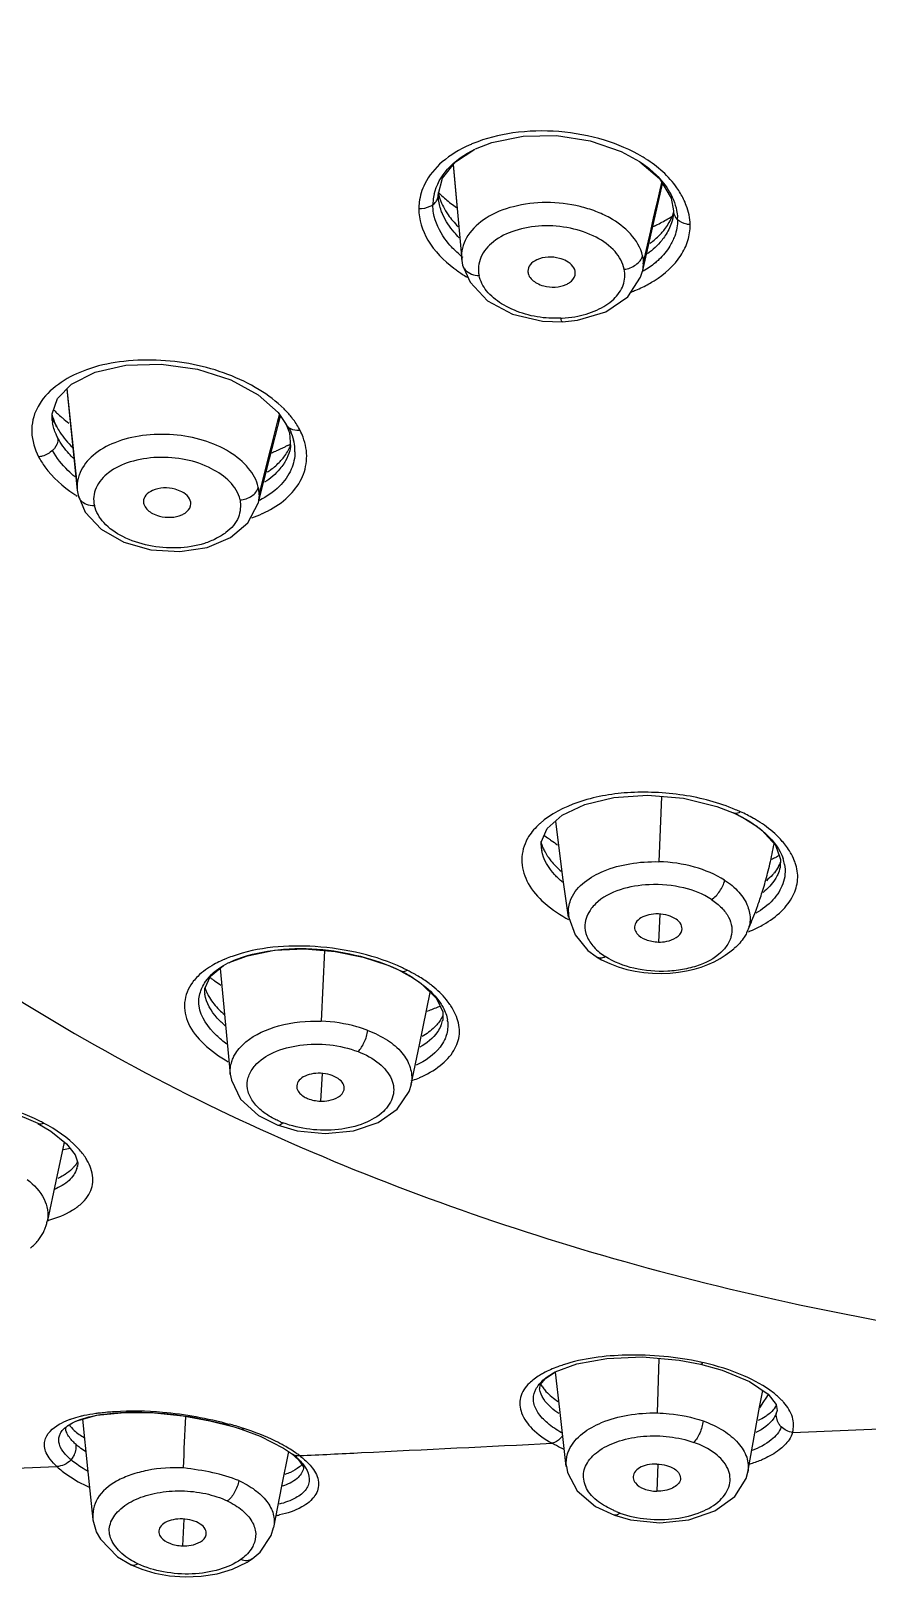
# Model space of a CAD drawing. Extents: x 0 to 1693, y 0 to 1240.
# Drawn here: x 768.75 to 782.82, y 584.87 to 610.95 of the extents above; entities that cross this region are included whole.
import ezdxf

# ---------------------------------------------------------------- set-up
doc = ezdxf.new("R2010")
doc.units = 0
doc.header["$LTSCALE"] = 40
doc.header["$MEASUREMENT"] = 0
doc.layers.add('DEF_LAYER_ASSEM_MEMBER', color=7, linetype='CONTINUOUS')

msp = doc.modelspace()

# ---------------------------------------------------------------- linework, layer by layer
at = {"layer": 'DEF_LAYER_ASSEM_MEMBER', "color": 7, "linetype": 'Continuous'}
for p, q in [((775.856, 608.699), (775.996, 607.16)), ((778.993, 608.756), (778.999, 608.752)), ((775.606, 608.193), (775.677, 608.474)), ((779.2, 607.587), (779.381, 608.382)), ((775.608, 608.141), (775.606, 608.193)), ((775.606, 608.193), (775.606, 608.193)), ((775.609, 608.14), (775.608, 608.141)), ((779.553, 607.795), (779.552, 607.794)), ((779.567, 607.925), (779.553, 607.795)), ((779.043, 606.9), (779.2, 607.587)), ((775.996, 607.16), (776.001, 607.105)), ((776.001, 607.105), (776.003, 607.086)), ((776.003, 607.086), (776.015, 607.008)), ((776.015, 607.01), (776.141, 606.721)), ((777.115, 606.91), (777.116, 606.895)), ((777.909, 606.842), (777.914, 606.877)), ((777.362, 606.067), (777.696, 606.056)), ((777.696, 606.056), (777.952, 606.082)), ((769.351, 604.924), (769.528, 603.224)), ((769.108, 604.394), (769.105, 604.505)), ((772.767, 603.751), (772.95, 604.469)), ((772.91, 604.528), (773.045, 604.329)), ((769.175, 604.306), (769.184, 604.288)), ((773.046, 604.327), (773.103, 604.186)), ((773.103, 604.186), (773.12, 603.952)), ((773.109, 603.897), (773.105, 603.884)), ((773.12, 603.952), (773.106, 603.883)), ((772.574, 602.999), (772.767, 603.751)), ((769.528, 603.224), (769.543, 603.135)), ((769.543, 603.135), (769.663, 602.85)), ((769.543, 603.135), (769.543, 603.135)), ((770.644, 603.029), (770.646, 603.014)), ((771.437, 602.955), (771.443, 602.993)), ((772.402, 602.669), (772.574, 603)), ((777.58, 597.649), (777.701, 596.701)), ((780.588, 597.782), (780.765, 597.692)), ((780.765, 597.692), (780.931, 597.588)), ((780.931, 597.588), (780.941, 597.581)), ((780.942, 597.581), (781.054, 597.494)), ((777.34, 597.296), (777.439, 597.527)), ((777.342, 597.187), (777.34, 597.296)), ((777.342, 597.187), (777.341, 597.192)), ((781.209, 597.012), (781.218, 597.053)), ((781.364, 596.879), (781.362, 596.867)), ((781.371, 597.004), (781.364, 596.879)), ((777.701, 596.701), (777.791, 596.03)), ((777.8, 596.07), (777.805, 596.024)), ((780.888, 595.974), (780.903, 596.012)), ((780.903, 596.012), (780.919, 596.051)), ((780.919, 596.051), (780.935, 596.092)), ((780.935, 596.092), (780.951, 596.135)), ((780.951, 596.135), (780.968, 596.181)), ((780.968, 596.181), (780.985, 596.229)), ((780.809, 595.791), (780.828, 595.833)), ((780.828, 595.833), (780.842, 595.865)), ((780.842, 595.865), (780.857, 595.9)), ((780.857, 595.9), (780.872, 595.937)), ((780.872, 595.937), (780.888, 595.974)), ((771.991, 595.217), (772.071, 595.26)), ((778.267, 595.367), (778.27, 595.365)), ((771.674, 594.832), (771.77, 595.036)), ((771.77, 595.036), (771.991, 595.217)), ((771.933, 595.169), (772.106, 593.385)), ((774.978, 595.124), (775.181, 595.009)), ((775.181, 595.009), (775.225, 594.981)), ((775.225, 594.981), (775.317, 594.915)), ((771.676, 594.746), (771.674, 594.832)), ((771.676, 594.746), (771.675, 594.758)), ((775.289, 593.884), (775.473, 594.764)), ((775.681, 594.296), (775.68, 594.293)), ((775.684, 594.435), (775.681, 594.293)), ((775.15, 593.213), (775.289, 593.884)), ((768.865, 592.56), (768.866, 592.559)), ((768.867, 592.559), (769.086, 592.43)), ((772.896, 592.533), (773.229, 592.436)), ((772.896, 592.533), (772.896, 592.533)), ((769.172, 591.586), (769.315, 592.245)), ((769.496, 592.028), (769.537, 591.895)), ((769.531, 591.834), (769.53, 591.829)), ((769.537, 591.895), (769.532, 591.834)), ((769.032, 590.921), (769.172, 591.586)), ((769.032, 590.921), (769.029, 590.909)), ((777.412, 588.265), (777.579, 588.374)), ((777.577, 588.373), (777.579, 588.374)), ((781.017, 587.781), (781.069, 588.06)), ((781.159, 587.999), (781.297, 587.824)), ((780.817, 586.686), (781.017, 587.781)), ((781.297, 587.824), (781.311, 587.727)), ((781.312, 587.737), (781.31, 587.727)), ((769.328, 587.425), (769.328, 587.425)), ((769.331, 587.427), (769.331, 587.427)), ((769.448, 587.515), (769.47, 587.526)), ((769.47, 587.526), (769.506, 587.542)), ((772.168, 587.448), (772.287, 587.41)), ((772.286, 587.411), (772.287, 587.41)), ((772.286, 587.411), (772.61, 587.29)), ((772.61, 587.29), (773.001, 587.092)), ((772.972, 586.449), (773.089, 587.032)), ((773.001, 587.092), (773.138, 586.999)), ((773.138, 586.999), (773.255, 586.895)), ((773.255, 586.895), (773.334, 586.783)), ((773.334, 586.783), (773.338, 586.752)), ((773.338, 586.752), (773.338, 586.75)), ((777.764, 586.787), (777.785, 586.679)), ((772.836, 585.757), (772.972, 586.449)), ((769.793, 585.885), (769.849, 585.685)), ((778.572, 585.962), (778.843, 585.886)), ((778.573, 585.962), (778.572, 585.962)), ((770.434, 585.125), (770.616, 585.05)), ((770.435, 585.124), (770.434, 585.125)), ((772.144, 585.053), (772.392, 585.172)), ((772.392, 585.172), (772.472, 585.225)), ((772.472, 585.225), (772.472, 585.224)), ((770.616, 585.05), (770.836, 584.986))]:
    msp.add_line(p, q, dxfattribs=at)
at = {"layer": 'DEF_LAYER_ASSEM_MEMBER', "color": 9, "linetype": 'Continuous'}
for p, q in [((775.859, 608.703), (775.998, 607.16)), ((779.29, 608.056), (779.369, 608.403)), ((779.275, 607.99), (779.29, 608.056)), ((779.184, 607.59), (779.232, 607.799)), ((779.232, 607.799), (779.275, 607.99)), ((779.059, 607.035), (779.184, 607.59)), ((779.059, 607.035), (779.044, 606.911)), ((769.355, 604.927), (769.525, 603.284)), ((769.125, 604.403), (769.106, 604.441)), ((769.108, 604.394), (769.107, 604.406)), ((769.175, 604.306), (769.125, 604.403)), ((772.846, 604.144), (772.902, 604.364)), ((772.902, 604.364), (772.934, 604.492)), ((769.184, 604.288), (769.175, 604.306)), ((772.8, 603.961), (772.846, 604.144)), ((773.092, 604.272), (773.046, 604.328)), ((772.592, 603.145), (772.784, 603.9)), ((772.784, 603.9), (772.8, 603.961)), ((772.592, 603.145), (772.575, 603.002)), ((779.365, 598.065), (779.321, 596.965)), ((779.335, 596.084), (779.312, 595.613)), ((773.694, 595.471), (773.635, 594.28)), ((773.651, 593.401), (773.623, 592.934)), ((779.321, 588.602), (779.293, 587.683)), ((781.122, 587.93), (781.085, 587.875)), ((781.163, 587.993), (781.122, 587.93)), ((781.085, 587.875), (781.015, 587.768)), ((781.31, 587.727), (781.301, 587.692)), ((773.138, 586.999), (773.155, 586.987)), ((779.302, 586.821), (779.286, 586.365)), ((771.325, 585.897), (771.301, 585.445))]:
    msp.add_line(p, q, dxfattribs=at)
at = {"layer": 'DEF_LAYER_ASSEM_MEMBER', "color": 7, "linetype": 'Continuous'}
for points in [[(776.235, 608.967), (776.51, 609.073), (777.035, 609.181), (777.6, 609.193), (778.166, 609.103), (778.686, 608.923), (778.993, 608.756)], [(775.677, 608.474), (775.898, 608.751), (776.223, 608.961)], [(778.999, 608.752), (779.33, 608.467), (779.528, 608.14), (779.567, 607.924)], [(776.141, 606.721), (776.436, 606.41), (776.859, 606.184), (777.362, 606.067)], [(778.798, 606.478), (779.013, 606.808), (779.044, 606.911)], [(777.952, 606.082), (778.427, 606.223), (778.798, 606.478)], [(769.105, 604.505), (769.194, 604.763), (769.431, 605.005), (769.831, 605.206), (770.347, 605.324), (770.944, 605.344), (771.556, 605.258), (772.114, 605.077), (772.574, 604.826), (772.91, 604.528)], [(769.663, 602.85), (769.929, 602.565), (770.311, 602.346), (770.77, 602.216), (771.257, 602.186), (771.717, 602.258), (772.109, 602.423), (772.402, 602.669)], [(777.439, 597.527), (777.693, 597.748), (778.074, 597.927), (778.562, 598.046), (779.132, 598.085), (779.733, 598.035), (780.298, 597.896), (780.588, 597.782)], [(781.054, 597.494), (781.285, 597.241), (781.371, 597.004)], [(781.218, 597.053), (781.227, 597.095), (781.235, 597.138)], [(781.235, 597.138), (781.244, 597.181), (781.252, 597.224), (781.26, 597.268), (781.261, 597.275)], [(781.152, 596.774), (781.162, 596.812), (781.172, 596.851), (781.181, 596.891), (781.191, 596.931), (781.2, 596.971), (781.209, 597.012)], [(780.985, 596.229), (780.994, 596.254), (781.003, 596.28), (781.013, 596.307), (781.022, 596.334), (781.032, 596.363), (781.041, 596.393), (781.051, 596.424), (781.061, 596.455), (781.071, 596.488), (781.082, 596.521), (781.092, 596.555), (781.102, 596.59), (781.112, 596.626), (781.122, 596.662), (781.132, 596.699), (781.142, 596.736), (781.152, 596.774)], [(777.805, 596.024), (777.909, 595.732), (778.126, 595.472), (778.266, 595.367)], [(780.797, 595.765), (780.8, 595.773), (780.809, 595.791)], [(772.071, 595.26), (772.393, 595.382), (772.85, 595.473), (773.355, 595.499), (773.869, 595.456), (774.343, 595.358), (774.756, 595.223), (774.977, 595.125)], [(778.636, 595.195), (778.779, 595.152), (778.924, 595.12), (779.069, 595.098), (779.216, 595.086), (779.363, 595.083), (779.509, 595.089), (779.65, 595.103), (779.785, 595.125), (779.914, 595.154), (780.034, 595.19), (780.147, 595.232), (780.252, 595.28), (780.351, 595.334), (780.436, 595.389), (780.514, 595.445), (780.581, 595.499), (780.591, 595.507)], [(778.27, 595.365), (778.356, 595.315), (778.494, 595.249), (778.636, 595.195)], [(775.317, 594.915), (775.576, 594.663), (775.684, 594.435)], [(772.106, 593.385), (772.123, 593.285), (772.277, 592.967), (772.58, 592.692), (772.896, 592.533)], [(773.229, 592.436), (773.705, 592.387), (774.177, 592.434), (774.593, 592.575), (774.915, 592.798), (775.118, 593.098), (775.155, 593.22)], [(765.958, 592.882), (766.368, 592.982), (766.857, 593.019), (767.379, 592.992), (767.9, 592.902), (768.403, 592.757), (768.865, 592.56)], [(769.086, 592.43), (769.35, 592.217), (769.496, 592.028)], [(768.743, 590.458), (768.761, 590.473), (768.778, 590.489), (768.795, 590.505), (768.811, 590.52), (768.826, 590.537), (768.841, 590.553), (768.855, 590.569), (768.869, 590.586), (768.882, 590.603), (768.895, 590.62), (768.907, 590.637), (768.918, 590.654), (768.929, 590.671), (768.939, 590.688), (768.949, 590.706), (768.958, 590.723), (768.966, 590.741), (768.974, 590.758), (768.982, 590.775), (768.989, 590.792), (768.995, 590.809), (769, 590.825), (769.005, 590.841), (769.01, 590.857), (769.014, 590.873), (769.018, 590.889), (769.021, 590.905), (769.023, 590.91)], [(777.577, 588.373), (777.937, 588.508), (778.445, 588.602), (779.046, 588.626), (779.66, 588.573), (780.021, 588.505)], [(780.021, 588.505), (780.384, 588.405), (780.847, 588.21), (781.159, 587.999)], [(777.314, 588.089), (777.322, 588.156), (777.412, 588.265)], [(777.574, 588.372), (777.645, 587.744), (777.756, 586.78)], [(769.506, 587.542), (769.86, 587.643), (770.33, 587.691), (770.83, 587.685), (771.31, 587.635), (771.759, 587.553), (772.168, 587.448)], [(769.328, 587.425), (769.367, 587.465), (769.448, 587.515)], [(769.617, 587.58), (769.704, 586.745), (769.792, 585.887)], [(777.785, 586.679), (777.947, 586.373), (778.256, 586.11), (778.573, 585.962)], [(778.843, 585.886), (779.337, 585.835), (779.827, 585.885), (780.264, 586.035), (780.598, 586.275), (780.788, 586.578), (780.817, 586.686)], [(769.849, 585.684), (769.921, 585.558), (770.209, 585.261), (770.435, 585.124)], [(772.472, 585.225), (772.609, 585.341), (772.794, 585.619), (772.835, 585.757)], [(770.836, 584.986), (771.084, 584.941), (771.345, 584.921), (771.615, 584.932), (771.884, 584.975), (772.144, 585.053)]]:
    msp.add_lwpolyline(points, dxfattribs=at)
at = {"layer": 'DEF_LAYER_ASSEM_MEMBER', "color": 9, "linetype": 'Continuous'}
for centre, radius, start, end in [((777.063, 606.948), 2.283, 112.5136, 114.1613), ((777.845, 606.841), 2.327, 57.4128, 58.9738), ((776.282, 608.025), 0.766, 170.0612, 179.9255), ((776.321, 608.019), 0.806, 166.5158, 170.1049), ((778.889, 607.775), 0.747, 0.0048, 2.8036), ((777.144, 608.558), 1.807, 229.7774, 231.5686), ((776.604, 607.16), 0.606, 180.0079, 184.1141), ((776.613, 607.161), 0.615, 184.1081, 185.1794), ((777.191, 608.703), 2.189, 232.8613, 234.8508), ((777.266, 608.808), 2.318, 234.855, 237.131), ((777.347, 608.934), 2.468, 237.1308, 239.4327), ((778.212, 608.4), 1.947, 298.8827, 301.9591), ((777.585, 608.04), 1.925, 272.5203, 273.1269), ((777.59, 607.972), 1.857, 273.0861, 279.8125), ((769.873, 604.488), 0.771, 187.0075, 189.8105), ((772.049, 603.583), 1.39, 27.6233, 36.3857), ((772.291, 603.719), 1.112, 20.7409, 27.2226), ((770.917, 605.275), 2.563, 235.6434, 237.1278), ((770.105, 603.285), 0.58, 180.111, 184.3259), ((770.115, 603.286), 0.591, 184.32, 185.9386), ((772.023, 603.144), 0.569, 0.1237, 13.1679), ((771.724, 604.872), 2.242, 289.3483, 294.2429), ((771.843, 604.606), 1.951, 294.2897, 297.1847), ((779.27, 594.652), 3.46, 65.707, 67.167), ((779.837, 595.782), 2.195, 58.3052, 58.6069), ((779.937, 595.939), 2.009, 53.4455, 58.3628), ((777.819, 596.956), 0.814, 150.5314, 151.1427), ((777.97, 597.275), 0.634, 187.9379, 191.1328), ((780.461, 596.484), 1.248, 30.805, 36.1696), ((780.793, 596.658), 0.872, 19.3211, 22.1911), ((779.084, 598.359), 2.693, 240.4721, 241.5238), ((772.812, 593.429), 2.057, 112.4277, 115.0571), ((772.923, 593.16), 2.347, 109.6107, 112.4243), ((773.677, 592.377), 3.098, 63.0243, 64.6349), ((773.841, 592.628), 2.8, 60.431, 63.7041), ((773.972, 592.86), 2.534, 59.1813, 60.3963), ((772.129, 594.447), 0.819, 141.9971, 143.9252), ((774.822, 593.885), 1.191, 33.3695, 34.4774), ((774.386, 595.448), 2.303, 289.3345, 290.0911), ((774.607, 593.325), 0.554, 349.1114, 351.099), ((774.445, 595.292), 2.137, 290.0603, 293.2616), ((767.554, 589.983), 2.939, 61.4257, 62.9609), ((773.573, 594.066), 1.606, 246.2677, 248.7368), ((768.829, 591.434), 1.002, 32.7364, 33.9179), ((768.906, 591.483), 0.91, 27.6864, 32.791), ((768.473, 592.977), 2.126, 285.3095, 285.6919), ((779.08, 584.218), 4.422, 77.1565, 77.6359), ((777.937, 587.597), 0.852, 126.9672, 127.9282), ((769.558, 587.453), 0.229, 186.5139, 187.7013), ((1050.341, 575.022), 279.276, 177.41329, 177.59164), ((770.455, 581.602), 6.115, 72.5015, 74.5157), ((770.474, 581.664), 6.05, 72.099, 72.4987), ((770.298, 588.055), 1.198, 228.8794, 232.4405), ((772.377, 585.972), 1.28, 50.5823, 52.5596), ((1217.514, 1721.521), 1222.348, 248.244903, 248.610163), ((772.423, 588.181), 2.274, 281.5909, 283.0216), ((779.468, 588.078), 2.229, 247.0993, 248.8766)]:
    msp.add_arc(centre, radius, start, end, dxfattribs=at)
at = {"layer": 'DEF_LAYER_ASSEM_MEMBER', "color": 7, "linetype": 'Continuous'}
for centre, radius, start, end in [((777.025, 609.651), 2.003, 224.9464, 225.5229), ((777.051, 609.677), 2.039, 225.524, 226.4774), ((777.165, 609.801), 2.208, 226.5426, 232.4981), ((776.669, 608.487), 1.095, 203.2216, 210.7835), ((777.293, 609.964), 2.415, 232.4473, 235.1326), ((778.36, 609.63), 2.15, 295.8788, 301.792), ((778.451, 609.478), 1.973, 301.8632, 303.0763), ((778.478, 609.438), 1.925, 303.0771, 304.1102), ((778.715, 608.183), 0.902, 335.2911, 341.3599), ((778.264, 609.822), 2.365, 294.1016, 295.9417), ((776.159, 607.044), 0.148, 194.1105, 199.1827), ((769.926, 604.696), 0.846, 193.2695, 199.436), ((770.581, 606.003), 2.036, 224.4336, 225.0983), ((769.953, 604.706), 0.875, 199.4065, 200.1207), ((769.993, 604.721), 0.917, 200.1696, 206.8979), ((770.636, 606.059), 2.114, 225.1059, 226.9782), ((770.735, 606.165), 2.259, 226.9867, 229.612), ((770.802, 606.243), 2.362, 229.5957, 230.0268), ((770.88, 606.337), 2.485, 230.0487, 233.0881), ((771.943, 606.144), 2.448, 290.4538, 292.2494), ((772.151, 605.697), 1.955, 298.0959, 299.8601), ((772.401, 604.265), 0.777, 334.6868, 337.9555), ((772.379, 603.871), 0.815, 3.6308, 13.7219), ((772.41, 603.874), 0.783, 0.6498, 3.5612), ((772.415, 603.874), 0.778, 359.6322, 0.6471), ((779.54, 595.518), 2.495, 63.2344, 65.4356), ((779.853, 596.041), 1.885, 52.7505, 54.7627), ((778.752, 599.079), 2.152, 230.4811, 233.3187), ((778.831, 599.184), 2.284, 233.304, 234.6579), ((778.913, 599.302), 2.427, 234.6745, 237.6687), ((778.136, 597.529), 0.835, 203.233, 208.6151), ((778.22, 597.575), 0.93, 208.6334, 214.7752), ((780.32, 598.894), 2.09, 297.4027, 299.7744), ((780.242, 599.042), 2.257, 295.6296, 297.4107), ((780.714, 597.238), 0.715, 330.4279, 331.339), ((780.743, 597.222), 0.682, 331.303, 337.2032), ((780.774, 596.801), 0.674, 10.1663, 19.0079), ((778.393, 596.119), 0.594, 180.0786, 184.7728), ((773.114, 596.694), 2.152, 231.0371, 231.5378), ((773.155, 596.747), 2.219, 231.5421, 232.8847), ((773.194, 596.798), 2.283, 232.8802, 233.275), ((773.211, 596.821), 2.311, 233.2749, 233.6334), ((773.828, 592.85), 2.548, 61.2572, 63.3562), ((773.926, 593.027), 2.346, 57.671, 61.2803), ((772.241, 594.816), 0.569, 187.0842, 188.2312), ((772.378, 595.067), 0.735, 203.9335, 204.9393), ((772.39, 595.072), 0.747, 204.9384, 205.6479), ((773.286, 596.925), 2.439, 233.6566, 236.6041), ((772.974, 595.532), 1.495, 225.1624, 229.7154), ((774.59, 596.873), 2.561, 288.7048, 290.7494), ((774.67, 596.663), 2.337, 290.7412, 293.2716), ((774.746, 596.486), 2.144, 293.2851, 294.8522), ((775.165, 594.41), 0.528, 336.6804, 347.2502), ((775.153, 594.617), 0.584, 328.6084, 335.0052), ((775.203, 594.208), 0.566, 6.2431, 9.0337), ((768.755, 594.634), 2.574, 282.1952, 284.7062), ((769.077, 592.168), 0.524, 318.5889, 323.6658), ((769.143, 591.918), 0.397, 342.3605, 347.1216), ((780.922, 588.029), 0.438, 323.2878, 324.9926), ((780.944, 588.014), 0.412, 324.9635, 329.9427), ((770.008, 587.96), 0.779, 217.522, 227.1563), ((770.034, 587.988), 0.817, 227.1242, 242.0714), ((773.05, 587.048), 0.351, 316.6213, 318.6077)]:
    msp.add_arc(centre, radius, start, end, dxfattribs=at)
at = {"layer": 'DEF_LAYER_ASSEM_MEMBER', "color": 9, "linetype": 'Continuous'}
for points, start_tangent, end_tangent in [([(767.924, 624.738), (763.48, 621.092), (760.367, 616.936), (759.357, 614.724), (758.728, 612.458), (758.486, 610.162), (758.635, 607.863), (759.173, 605.588), (760.094, 603.361), (763.039, 599.156), (767.335, 595.439), (772.787, 592.382)], (-0.8344, -0.551159), (0.911837, -0.410553)), ([(779.044, 608.835), (778.405, 609.113), (777.639, 609.258), (776.863, 609.236), (776.189, 609.057)], (-0.8569, 0.515483), (-0.923758, -0.382977)), ([(776.128, 609.031), (775.674, 608.748), (775.38, 608.379)], (-0.912363, -0.409382), (-0.447196, -0.894436)), ([(775.538, 608.207), (775.763, 608.624), (776.223, 608.961)], (0.233044, 0.972466), (0.901114, 0.433582)), ([(779.737, 608.122), (779.625, 608.311), (779.098, 608.802)], (-0.435869, 0.90001), (-0.842539, 0.538636)), ([(778.999, 608.752), (779.236, 608.567), (779.62, 607.933)], (0.834425, -0.551122), (0.198864, -0.980027)), ([(775.38, 608.379), (775.286, 608.071), (775.279, 607.961)], (-0.447196, -0.894436), (-0.00865, -0.999963)), ([(775.516, 608.026), (775.466, 607.996), (775.279, 607.961)], (-0.795791, -0.605572), (-0.997503, 0.07062)), ([(775.516, 608.026), (775.569, 608.08)], (0.795791, 0.605572), (0.584548, 0.811359)), ([(775.528, 607.887), (775.516, 608.026)], (-0.171383, 0.985205), (0.000065, 1)), ([(775.569, 608.08), (775.599, 608.142)], (0.584548, 0.811359), (0.268061, 0.963402)), ([(775.599, 608.142), (775.606, 608.193)], (0.268061, 0.963402), (0.000757, 1)), ([(775.685, 607.856), (775.657, 607.927), (775.609, 608.14)], (-0.410115, 0.912034), (-0.090751, 0.995874)), ([(779.045, 607.166), (778.495, 607.806), (778.257, 607.916), (777.993, 607.997), (777.425, 608.064), (776.872, 607.995), (776.411, 607.802), (776.107, 607.508), (775.998, 607.16)], (-0.212597, 0.97714), (0, -1)), ([(779.849, 607.691), (779.782, 608.017), (779.737, 608.122)], (-0.04362, 0.999048), (-0.435869, 0.90001)), ([(775.279, 607.961), (775.433, 607.433), (775.87, 606.958)], (0.003814, -0.999993), (0.797089, -0.603861)), ([(775.832, 607.316), (775.72, 607.453), (775.528, 607.887)], (-0.679375, 0.733791), (-0.171383, 0.985205)), ([(775.96, 607.473), (775.874, 607.565), (775.685, 607.856)], (-0.713913, 0.700234), (-0.410115, 0.912034)), ([(779.552, 607.794), (779.532, 607.72), (779.428, 607.508)], (-0.223128, -0.974789), (-0.55087, -0.834591)), ([(779.636, 607.775), (779.587, 607.501), (779.55, 607.413)], (-0.000066, -1), (-0.437418, -0.899258)), ([(779.567, 607.924), (779.594, 607.828)], (-0.000495, -1), (0.506461, -0.862263)), ([(779.594, 607.828), (779.636, 607.775)], (0.506461, -0.862263), (0.728874, -0.684647)), ([(779.62, 607.933), (779.635, 607.812)], (0.198864, -0.980027), (0.04877, -0.99881)), ([(779.849, 607.691), (779.789, 607.699), (779.636, 607.775)], (-0.998886, 0.047183), (-0.728875, 0.684647)), ([(778.736, 606.943), (778.583, 607.238), (778.265, 607.479), (777.833, 607.631), (777.352, 607.67), (776.896, 607.59), (776.535, 607.404), (776.323, 607.14), (776.293, 606.838)], (-0.191218, 0.981548), (0.209008, -0.977914)), ([(779.428, 607.508), (779.368, 607.426), (779.13, 607.203)], (-0.55087, -0.834591), (-0.809491, -0.587133)), ([(779.243, 606.748), (779.691, 607.173), (779.809, 607.424), (779.849, 607.691)], (0.848243, 0.529607), (-0.000515, 1)), ([(775.977, 607.178), (775.832, 607.316)], (-0.76348, 0.645832), (-0.679375, 0.733791)), ([(779.55, 607.413), (779.506, 607.332), (779.321, 607.104)], (-0.437418, -0.899258), (-0.721645, -0.692264)), ([(779.045, 607.166), (779.059, 607.035)], (0.210659, -0.97756), (-0.009068, -0.999959)), ([(779.321, 607.104), (779.262, 607.051), (779.059, 606.907)], (-0.721645, -0.692264), (-0.858499, -0.512815)), ([(777.424, 606.121), (777.024, 606.2), (776.673, 606.361), (776.421, 606.578), (776.293, 606.838)], (-0.996823, 0.079645), (-0.224592, 0.974453)), ([(777.906, 606.142), (778.279, 606.254), (778.56, 606.438), (778.719, 606.675), (778.736, 606.943)], (0.985231, 0.171229), (-0.217474, 0.976066)), ([(778.852, 606.558), (778.932, 606.589), (779.153, 606.695)], (0.937279, 0.348579), (0.875448, 0.483312)), ([(777.67, 606.117), (777.607, 606.115), (777.424, 606.121)], (-0.999117, -0.04202), (-0.996823, 0.079645)), ([(777.696, 606.056), (777.683, 606.071), (777.67, 606.117)], (-0.999996, -0.002965), (-0.195598, 0.980684)), ([(773.01, 604.59), (772.59, 604.913), (772.063, 605.171), (771.482, 605.338), (770.858, 605.41), (770.238, 605.381), (769.682, 605.248), (768.923, 604.717)], (-0.707198, 0.707016), (-0.577035, -0.816719)), ([(768.923, 604.717), (768.852, 604.599)], (-0.577035, -0.816719), (-0.44959, -0.893235)), ([(768.852, 604.599), (768.763, 604.202), (768.878, 603.783)], (-0.44959, -0.893235), (0.451666, -0.892187)), ([(769.203, 604.098), (769.172, 604.163), (769.114, 604.357)], (-0.460718, 0.887547), (-0.170274, 0.985397)), ([(773.167, 604.407), (773.132, 604.454), (773.01, 604.59)], (-0.592357, 0.805676), (-0.707198, 0.707016)), ([(769.202, 604.098), (769.2, 604.047), (769.113, 603.892)], (0.097406, -0.995245), (-0.717904, -0.696142)), ([(772.577, 603.274), (772.413, 603.588), (772.094, 603.863), (771.655, 604.058), (771.147, 604.153), (770.629, 604.14), (770.159, 604.021), (769.795, 603.805), (769.576, 603.519)], (-0.228164, 0.973623), (-0.403654, -0.914912)), ([(772.734, 602.87), (773.082, 603.113), (773.303, 603.412), (773.391, 603.752), (773.331, 604.113)], (0.889343, 0.457241), (-0.352974, 0.935633)), ([(773.28, 604.227), (773.227, 604.226), (773.092, 604.272)], (-0.9936, -0.112953), (-0.788456, 0.615091)), ([(769.113, 603.892), (768.94, 603.794), (768.878, 603.783)], (-0.717904, -0.696142), (-0.996133, -0.087861)), ([(768.878, 603.783), (768.985, 603.613), (769.47, 603.158)], (0.470349, -0.882481), (0.825503, -0.564398)), ([(772.269, 603.059), (771.79, 603.583), (771.358, 603.734), (770.876, 603.772), (770.419, 603.696), (770.057, 603.516), (769.847, 603.259), (769.818, 602.963)], (-0.189604, 0.981861), (0.261526, -0.965197)), ([(769.576, 603.519), (769.554, 603.461), (769.525, 603.284)], (-0.403654, -0.914912), (0.001783, -0.999998)), ([(769.543, 603.135), (769.59, 603.046), (769.68, 602.986)], (0.220716, -0.975338), (0.92964, -0.368468)), ([(772.269, 603.059), (772.241, 602.764), (772.16, 602.627), (772.031, 602.507), (771.865, 602.405), (771.67, 602.325), (771.214, 602.25), (770.732, 602.29), (770.297, 602.439), (769.976, 602.675), (769.818, 602.963)], (0.153032, -0.988221), (-0.226944, 0.973908)), ([(772.269, 603.059), (772.468, 603.124), (772.578, 603.274)], (0.99923, 0.03923), (0.241159, 0.970486)), ([(769.68, 602.986), (769.818, 602.963)], (0.92964, -0.368468), (0.999242, 0.038932)), ([(780.613, 597.841), (779.732, 598.085), (779.257, 598.131), (778.792, 598.127), (777.957, 597.963), (777.32, 597.61)], (-0.921639, 0.388048), (-0.747935, -0.663772)), ([(777.32, 597.61), (777.285, 597.577), (777.19, 597.474)], (-0.747935, -0.663772), (-0.624152, -0.781303)), ([(780.694, 597.806), (780.665, 597.788), (780.588, 597.782)], (-0.811815, -0.583915), (-0.905602, 0.424129)), ([(780.981, 597.656), (780.913, 597.695), (780.694, 597.806)], (-0.853611, 0.520911), (-0.912221, 0.409698)), ([(777.106, 597.349), (777.014, 597.001), (777.098, 596.645), (777.352, 596.309), (777.757, 596.015)], (-0.482622, -0.875829), (0.87008, -0.492911)), ([(777.19, 597.474), (777.11, 597.357)], (-0.624152, -0.781303), (-0.491939, -0.87063)), ([(781.468, 597.22), (781.399, 597.308), (781.133, 597.553)], (-0.589328, 0.807894), (-0.802664, 0.596431)), ([(777.701, 596.62), (777.568, 596.746), (777.348, 597.153)], (-0.765841, 0.64303), (-0.192941, 0.98121)), ([(781.601, 596.987), (781.533, 597.123)], (-0.377423, 0.926041), (-0.51117, 0.85948)), ([(780.428, 596.654), (779.92, 596.874), (779.321, 596.965)], (-0.84373, 0.536767), (-0.999574, 0.029177)), ([(781.08, 595.907), (781.384, 596.132), (781.578, 596.391), (781.657, 596.665), (781.617, 596.946)], (0.870163, 0.492765), (-0.330576, 0.943779)), ([(781.362, 596.867), (781.322, 596.752)], (-0.226814, -0.973938), (-0.413513, -0.910498)), ([(780.205, 596.33), (779.742, 596.523), (779.158, 596.577), (778.254, 596.255)], (-0.830952, 0.556344), (-0.715153, -0.698968)), ([(780.205, 596.33), (780.346, 596.469), (780.428, 596.654)], (0.880397, 0.474238), (0.157282, 0.987554)), ([(781.322, 596.752), (781.279, 596.671), (781.077, 596.449)], (-0.413513, -0.910498), (-0.776958, -0.629552)), ([(780.205, 596.33), (780.378, 596.188), (780.494, 596.032), (780.548, 595.867), (780.534, 595.699)], (0.830952, -0.556344), (-0.281594, -0.959534)), ([(778.254, 596.255), (778.183, 596.175), (778.074, 595.901)], (-0.715153, -0.698968), (-0.045121, -0.998982)), ([(778.074, 595.901), (778.109, 595.712), (778.226, 595.53)], (-0.045121, -0.998982), (0.664963, -0.746877)), ([(780.828, 595.787), (780.895, 595.815), (781.08, 595.907)], (0.928797, 0.370589), (0.870163, 0.492765)), ([(775.004, 595.177), (774.309, 595.418), (773.532, 595.536), (772.135, 595.371)], (-0.903572, 0.428436), (-0.941812, -0.33614)), ([(778.226, 595.53), (778.321, 595.439)], (0.664963, -0.746877), (0.772877, -0.634555)), ([(780.534, 595.699), (780.513, 595.642), (780.407, 595.48)], (-0.281594, -0.959534), (-0.669021, -0.743244)), ([(771.941, 595.292), (771.829, 595.235), (771.557, 595.034)], (-0.905675, -0.423973), (-0.707966, -0.706246)), ([(778.27, 595.365), (778.338, 595.346), (778.419, 595.369)], (0.848377, -0.529393), (0.880425, 0.474186)), ([(778.321, 595.439), (778.419, 595.369)], (0.772877, -0.634555), (0.844104, -0.53618)), ([(780.407, 595.48), (780.017, 595.229), (779.755, 595.156), (779.469, 595.121), (778.902, 595.17), (778.419, 595.369)], (-0.669021, -0.743244), (-0.840933, 0.541139)), ([(771.557, 595.034), (771.483, 594.951)], (-0.707966, -0.706246), (-0.615621, -0.788042)), ([(774.978, 595.124), (775, 595.117), (775.082, 595.138)], (0.893325, -0.449411), (0.863306, 0.504681)), ([(775.506, 594.874), (775.451, 594.916), (775.27, 595.036)], (-0.780876, 0.624686), (-0.858744, 0.512404)), ([(771.467, 594.929), (771.337, 594.595), (771.403, 594.241), (771.658, 593.899), (772.072, 593.595)], (-0.588756, -0.80831), (0.866244, -0.499621)), ([(775.804, 594.559), (775.743, 594.641), (775.506, 594.874)], (-0.566044, 0.824375), (-0.780876, 0.624686)), ([(775.913, 594.357), (775.894, 594.403), (775.817, 594.54)], (-0.366915, 0.930254), (-0.549999, 0.835165)), ([(772.368, 593.93), (772.918, 594.2), (773.635, 594.28)], (0.769435, 0.638725), (0.999378, -0.035255)), ([(774.42, 594.125), (774.237, 594.185), (773.635, 594.28)], (-0.934812, 0.355142), (-0.999378, 0.035255)), ([(775.289, 593.329), (775.641, 593.534), (775.869, 593.787), (775.962, 594.063), (775.913, 594.357)], (0.918482, 0.395464), (-0.366915, 0.930254)), ([(772.159, 593.672), (772.197, 593.741), (772.368, 593.93)], (0.430616, 0.902535), (0.769435, 0.638725)), ([(774.256, 593.767), (774.361, 593.925), (774.42, 594.125)], (0.726078, 0.687612), (0.121523, 0.992589)), ([(774.42, 594.125), (774.751, 593.959), (774.995, 593.747), (775.133, 593.5), (775.154, 593.24)], (0.934812, -0.355142), (-0.154713, -0.987959)), ([(772.106, 593.385), (772.131, 593.602), (772.159, 593.672)], (-0.096254, 0.995357), (0.430616, 0.902535)), ([(772.52, 593.53), (772.832, 593.751), (773.277, 593.875), (773.779, 593.881), (774.256, 593.767)], (0.658519, 0.752564), (0.934359, -0.356333)), ([(774.256, 593.767), (774.613, 593.566), (774.819, 593.303), (774.855, 593.162), (774.843, 593.021), (774.682, 592.76), (774.359, 592.562), (773.925, 592.457), (773.444, 592.459), (772.991, 592.57)], (0.933924, -0.357472), (-0.932754, 0.360514)), ([(772.671, 592.743), (772.5, 592.91), (772.406, 593.095), (772.396, 593.284), (772.471, 593.466)], (-0.800882, 0.598822), (0.553481, 0.832862)), ([(772.471, 593.466), (772.52, 593.53)], (0.553481, 0.832862), (0.658519, 0.752564)), ([(768.89, 592.601), (768.236, 592.855), (767.467, 593.017), (766.696, 593.057), (766.006, 592.965)], (-0.890645, 0.4547), (-0.969167, -0.246406)), ([(772.927, 592.596), (772.857, 592.629), (772.671, 592.743)], (-0.915358, 0.402641), (-0.800882, 0.598822)), ([(768.866, 592.559), (768.887, 592.552), (768.96, 592.564)], (0.891482, -0.453055), (0.909715, 0.415232)), ([(769.66, 591.993), (769.535, 592.148), (768.96, 592.564)], (-0.557945, 0.829878), (-0.883154, 0.469083)), ([(772.787, 592.382), (778.556, 590.286), (784.859, 588.934)], (0.911837, -0.410553), (0.989226, -0.146397)), ([(772.896, 592.533), (772.916, 592.53), (772.991, 592.57)], (0.933915, -0.357494), (0.726295, 0.687383)), ([(769.048, 590.929), (769.444, 591.096), (769.593, 591.205), (769.703, 591.328), (769.769, 591.462), (769.792, 591.605), (769.712, 591.906)], (0.962727, 0.270474), (-0.463686, 0.885999)), ([(777.707, 588.492), (777.618, 588.461), (777.38, 588.354)], (-0.949739, -0.313042), (-0.878462, -0.477813)), ([(780.027, 588.538), (778.773, 588.656), (777.707, 588.492)], (-0.976803, 0.214139), (-0.949739, -0.313042)), ([(780.021, 588.505), (780.03, 588.505), (780.063, 588.53)], (0.97148, -0.237123), (0.647363, 0.762181)), ([(781.249, 588.023), (780.753, 588.308), (780.063, 588.53)], (-0.789981, 0.613132), (-0.974977, 0.222305)), ([(777.141, 588.185), (776.991, 587.944), (777.01, 587.683), (777.189, 587.418), (777.525, 587.172)], (-0.722138, -0.691749), (0.871192, -0.490943)), ([(777.38, 588.354), (777.311, 588.314), (777.141, 588.185)], (-0.878462, -0.477813), (-0.722138, -0.691749)), ([(777.305, 588.165), (777.328, 588.192), (777.413, 588.269)], (0.633686, 0.77359), (0.788749, 0.614715)), ([(777.424, 588.278), (777.459, 588.303), (777.577, 588.373)], (0.798948, 0.6014), (0.888619, 0.458647)), ([(777.684, 587.348), (777.446, 587.514), (777.284, 587.693), (777.212, 587.876), (777.236, 588.054)], (-0.868404, 0.495857), (0.386321, 0.922365)), ([(777.236, 588.054), (777.249, 588.082), (777.305, 588.165)], (0.386321, 0.922365), (0.633686, 0.77359)), ([(777.636, 587.673), (777.507, 587.774), (777.313, 588.089)], (-0.824603, 0.565712), (-0.132572, 0.991173)), ([(781.424, 587.859), (781.386, 587.901), (781.249, 588.023)], (-0.656365, 0.754443), (-0.789981, 0.613132)), ([(769.584, 587.629), (769.643, 587.643), (769.844, 587.678)], (0.971622, 0.236537), (0.990223, 0.139497)), ([(769.844, 587.678), (769.918, 587.687), (770.154, 587.709)], (0.990223, 0.139497), (0.997868, 0.065264)), ([(770.154, 587.709), (770.963, 587.698), (772.088, 587.495)], (0.997868, 0.065264), (0.963691, -0.267022)), ([(777.81, 587.062), (778.356, 587.521), (778.798, 587.647), (779.293, 587.683)], (0.418859, 0.908051), (0.999795, -0.020246)), ([(779.293, 587.683), (779.494, 587.671), (780.064, 587.548)], (0.999757, -0.022046), (0.942606, -0.333908)), ([(781.301, 587.692), (781.256, 587.598), (780.955, 587.354)], (-0.303652, -0.952783), (-0.895589, -0.444882)), ([(781.382, 587.448), (781.34, 587.502), (781.302, 587.692)], (-0.71014, 0.704061), (0.185945, 0.98256)), ([(781.572, 587.355), (781.568, 587.612), (781.424, 587.859)], (0.258449, 0.966025), (-0.656365, 0.754443)), ([(769.183, 586.781), (769.075, 586.903), (769.007, 587.014), (768.977, 587.116), (768.981, 587.21), (769.226, 587.492)], (-0.716346, 0.697745), (0.86559, 0.500754)), ([(769.226, 587.492), (769.384, 587.567)], (0.86559, 0.500754), (0.931057, 0.364874)), ([(769.351, 587.352), (769.331, 587.422)], (-0.394714, 0.918804), (-0.133978, 0.990984)), ([(769.384, 587.567), (769.431, 587.584), (769.584, 587.629)], (0.931057, 0.364874), (0.971622, 0.236537)), ([(772.287, 587.41), (772.297, 587.409), (772.334, 587.421)], (0.952046, -0.305956), (0.847988, 0.530015)), ([(773.015, 587.131), (772.866, 587.209), (772.334, 587.421)], (-0.87258, 0.488471), (-0.949787, 0.312896)), ([(780.064, 587.547), (780.009, 587.345), (779.907, 587.188)], (-0.100172, -0.99497), (-0.722449, -0.691425)), ([(780.064, 587.548), (780.407, 587.385), (780.658, 587.175), (780.799, 586.936), (780.817, 586.686)], (0.942606, -0.333908), (-0.179273, -0.983799)), ([(781.382, 587.448), (781.213, 587.229), (780.89, 587.049)], (-0.341798, -0.939774), (-0.928802, -0.370576)), ([(781.572, 587.355), (781.382, 587.448)], (-0.992845, 0.119408), (-0.71014, 0.704061)), ([(781.572, 587.355), (783.705, 587.438), (785.864, 587.504), (788.041, 587.554), (790.229, 587.59)], (0.999016, 0.044348), (0.99987, 0.016124)), ([(769.51, 587.152), (769.456, 587.203), (769.351, 587.352)], (-0.75246, 0.658638), (-0.394714, 0.918804)), ([(769.426, 586.893), (769.468, 586.952), (769.51, 587.152)], (0.66821, 0.743973), (-0.165868, 0.986148)), ([(773.272, 586.964), (774.314, 587.015), (777.525, 587.172)], (0.998824, 0.048492), (0.998793, 0.049124)), ([(777.698, 587.295), (777.659, 587.252), (777.525, 587.172)], (-0.62542, -0.780288), (-0.973125, -0.230277)), ([(777.717, 587.073), (777.667, 587.097), (777.525, 587.172)], (-0.905926, 0.423436), (-0.868949, 0.494902)), ([(778.371, 586.142), (778.138, 586.356), (778.053, 586.601), (778.065, 586.725), (778.117, 586.845), (778.329, 587.057), (778.658, 587.212), (779.064, 587.291), (779.499, 587.282), (779.907, 587.188)], (-0.845294, 0.534302), (0.944376, -0.328868)), ([(778.665, 585.998), (779.119, 585.899), (779.6, 585.906), (780.033, 586.016), (780.35, 586.215), (780.508, 586.471), (780.518, 586.609), (780.48, 586.747), (780.267, 586.998), (779.907, 587.188)], (0.938623, -0.344945), (-0.949131, 0.314881)), ([(781.572, 587.355), (781.513, 587.231), (781.347, 587.06), (781.091, 586.909)], (-0.28086, -0.959749), (-0.909742, -0.415174)), ([(778.343, 570.797), (776.964, 573.84), (776.191, 575.176), (775.353, 576.419), (774.416, 577.617), (773.454, 578.699), (771.573, 580.449), (769.366, 582.109), (766.698, 583.753), (763.574, 585.374), (760.188, 586.912)], (-0.35577, 0.934573), (-0.918294, 0.3959)), ([(769.426, 586.893), (769.311, 586.812), (769.183, 586.781)], (-0.66821, -0.743973), (-0.999754, -0.022186)), ([(769.704, 586.702), (769.626, 586.75), (769.426, 586.893)], (-0.866912, 0.498461), (-0.766126, 0.642691)), ([(769.665, 587.036), (769.568, 587.105)], (-0.83518, 0.549977), (-0.791926, 0.610617)), ([(773.272, 586.965), (773.213, 587.008), (773.015, 587.131)], (-0.796469, 0.60468), (-0.87258, 0.488471)), ([(773.155, 586.988), (773.228, 586.966)], (0.873111, -0.487521), (0.99419, -0.107637)), ([(773.19, 586.961), (773.222, 586.934), (773.305, 586.851)], (0.77237, -0.635173), (0.662221, -0.749308)), ([(773.228, 586.966), (773.272, 586.965)], (0.99419, -0.107637), (0.998408, 0.056405)), ([(773.272, 586.965), (773.336, 586.913), (773.485, 586.76)], (0.795607, -0.605813), (0.608846, -0.793288)), ([(777.764, 586.787), (777.784, 586.994), (777.81, 587.062)], (-0.1123, 0.993674), (0.418859, 0.908051)), ([(781.091, 586.909), (781.035, 586.885), (780.843, 586.817)], (-0.909742, -0.415174), (-0.955887, -0.293735)), ([(763.454, 586.637), (764.811, 586.652), (769.183, 586.781)], (0.999987, 0.005049), (0.999242, 0.038921)), ([(769.183, 586.781), (769.275, 586.704)], (0.738713, -0.67402), (0.790167, -0.612892)), ([(769.275, 586.704), (769.371, 586.634), (769.729, 586.431)], (0.790167, -0.612892), (0.900208, -0.435461)), ([(773.374, 586.759), (773.436, 586.572), (773.424, 586.483), (773.381, 586.4), (773.208, 586.254), (772.928, 586.146)], (0.524888, -0.851171), (-0.967466, -0.253001)), ([(773.485, 586.76), (773.59, 586.517), (773.58, 586.402), (773.531, 586.292), (773.311, 586.1), (772.936, 585.965)], (0.608846, -0.793288), (-0.974241, -0.225509)), ([(773.305, 586.851), (773.325, 586.828), (773.374, 586.759)], (0.662221, -0.749308), (0.524888, -0.851171)), ([(771.626, 583.265), (769.76, 583.999), (764.382, 586.197)], (-0.932145, 0.362086), (-0.922627, 0.385694)), ([(778.6, 586.024), (778.539, 586.051), (778.371, 586.142)], (-0.921055, 0.389432), (-0.845294, 0.534302)), ([(771.454, 582.986), (769.565, 583.721), (764.258, 585.876)], (-0.933675, 0.358122), (-0.923464, 0.383685)), ([(778.665, 585.998), (778.64, 585.978), (778.573, 585.962)], (-0.722662, -0.691201), (-0.94365, 0.330945)), ([(770.547, 585.142), (770.517, 585.125), (770.435, 585.124)], (-0.818369, -0.574693), (-0.902463, 0.430767)), ([(772.285, 585.216), (771.921, 585.047), (771.464, 584.972), (770.982, 585.007), (770.547, 585.142)], (-0.813702, -0.581282), (-0.904945, 0.42553)), ([(772.472, 585.224), (772.386, 585.195), (772.285, 585.216)], (-0.813299, -0.581847), (-0.907412, 0.420243))]:
    msp.add_spline(points, degree=3, dxfattribs=dict(at, start_tangent=start_tangent, end_tangent=end_tangent))
at = {"layer": 'DEF_LAYER_ASSEM_MEMBER', "color": 7, "linetype": 'Continuous'}
for points, start_tangent, end_tangent in [([(775.606, 608.235), (775.663, 608.056)], (0.20525, -0.978709), (0.393222, -0.919444)), ([(775.729, 607.927), (775.773, 607.858), (775.939, 607.662)], (0.510922, -0.859627), (0.714406, -0.699732)), ([(779.363, 607.549), (779.414, 607.61), (779.534, 607.806)], (0.669896, 0.742455), (0.417384, 0.90873)), ([(779.167, 607.375), (779.221, 607.415), (779.363, 607.549)], (0.813023, 0.582231), (0.669896, 0.742455)), ([(776.02, 606.996), (776.059, 606.932), (776.293, 606.838)], (0.328165, -0.94462), (0.998981, 0.045126)), ([(777.268, 607.101), (777.155, 607.018), (777.115, 606.91)], (-0.910589, -0.413312), (0, -1)), ([(777.764, 607.08), (777.647, 607.125), (777.268, 607.101)], (-0.879033, 0.476761), (-0.910589, -0.413312)), ([(777.914, 606.877), (777.875, 606.988), (777.764, 607.08)], (0, 1), (-0.879033, 0.476761)), ([(778.736, 606.943), (778.933, 607.017), (779.045, 607.166)], (0.998981, 0.045126), (0.217218, 0.976123)), ([(777.116, 606.895), (777.129, 606.843), (777.266, 606.707)], (0.091991, -0.99576), (0.879033, -0.476761)), ([(777.266, 606.707), (777.382, 606.661), (777.761, 606.685)], (0.879033, -0.476761), (0.910589, 0.413312)), ([(777.761, 606.685), (777.816, 606.716), (777.91, 606.842)], (0.910589, 0.413312), (0.225074, 0.974342)), ([(769.184, 604.288), (769.236, 604.198), (769.452, 603.941)], (0.460952, -0.887425), (0.72393, -0.689873)), ([(769.47, 603.753), (769.389, 603.836), (769.203, 604.098)], (-0.72319, 0.690649), (-0.460718, 0.887547)), ([(773.092, 604.272), (773.117, 604.22), (773.17, 604.065)], (0.45864, -0.888622), (0.23632, -0.971675)), ([(769.491, 603.445), (769.373, 603.551), (769.113, 603.892)], (-0.77039, 0.637573), (-0.458785, 0.888547)), ([(773.071, 603.973), (773.023, 603.948), (772.87, 603.878)], (-0.8821, -0.471062), (-0.92549, -0.378772)), ([(772.945, 603.705), (772.993, 603.759), (773.103, 603.933)], (0.688111, 0.725606), (0.427447, 0.90404)), ([(773.105, 603.884), (773.037, 603.717), (773.005, 603.665)], (-0.268246, -0.963351), (-0.547252, -0.836968)), ([(773.194, 603.869), (773.132, 603.573)], (-0.006423, -0.999979), (-0.390328, -0.920676)), ([(773.132, 603.573), (772.93, 603.283), (772.595, 603.05)], (-0.390328, -0.920676), (-0.891334, -0.453348)), ([(773.005, 603.665), (772.942, 603.58), (772.683, 603.354)], (-0.547252, -0.836968), (-0.840038, -0.542528)), ([(772.728, 603.528), (772.789, 603.569), (772.945, 603.705)], (0.841081, 0.54091), (0.688111, 0.725606)), ([(770.797, 603.216), (770.684, 603.135), (770.644, 603.029)], (-0.915869, -0.401478), (0.001783, -0.999998)), ([(771.292, 603.192), (771.176, 603.237), (770.797, 603.216)], (-0.881823, 0.471581), (-0.915869, -0.401478)), ([(771.443, 602.993), (771.403, 603.102), (771.292, 603.192)], (-0.001783, 0.999998), (-0.881823, 0.471581)), ([(770.645, 603.014), (770.659, 602.963), (770.795, 602.83)], (0.10567, -0.994401), (0.881823, -0.471581)), ([(770.795, 602.83), (770.912, 602.785), (771.291, 602.807)], (0.881823, -0.471581), (0.915869, 0.401478)), ([(771.291, 602.807), (771.345, 602.836), (771.438, 602.955)], (0.915869, 0.401478), (0.250252, 0.968181)), ([(780.664, 597.746), (780.735, 597.709), (780.931, 597.588)], (0.892788, -0.450477), (0.820136, -0.572168)), ([(780.994, 597.542), (781.137, 597.42), (781.411, 597.02)], (0.795908, -0.605418), (0.324673, -0.945826)), ([(777.332, 597.306), (777.369, 597.2)], (0.249169, -0.96846), (0.393728, -0.919227)), ([(777.455, 597.044), (777.502, 596.982), (777.678, 596.804)], (0.569537, -0.821966), (0.764162, -0.645024)), ([(777.846, 596.347), (778.391, 596.807), (778.831, 596.931), (779.321, 596.965)], (0.402332, 0.915494), (0.999574, -0.029177)), ([(781.336, 596.885), (781.265, 596.78)], (-0.493503, -0.869744), (-0.627749, -0.778416)), ([(781.437, 596.92), (781.408, 596.591)], (0.175213, -0.984531), (-0.341531, -0.93987)), ([(780.428, 596.654), (780.668, 596.453), (780.817, 596.21), (780.856, 595.981), (780.797, 595.765)], (0.844272, -0.535914), (-0.432772, -0.901503)), ([(781.408, 596.591), (781.241, 596.323), (780.951, 596.096)], (-0.341531, -0.93987), (-0.866437, -0.499287)), ([(781.265, 596.78), (781.235, 596.745), (781.13, 596.645)], (-0.627749, -0.778416), (-0.768184, -0.640229)), ([(777.798, 596.118), (777.846, 596.347)], (-0.00131, 0.999999), (0.402332, 0.915494)), ([(779.312, 596.086), (779.152, 596.07), (779.018, 596.018), (778.934, 595.938), (778.913, 595.843)], (-0.99958, 0.028975), (0.127491, -0.99184)), ([(779.708, 595.808), (779.694, 595.907), (779.612, 595.997), (779.477, 596.06), (779.312, 596.086)], (0.214902, 0.976636), (-0.99958, 0.028975)), ([(778.913, 595.843), (778.952, 595.757), (779.099, 595.656), (779.312, 595.613)], (0.127491, -0.99184), (0.99958, -0.028975)), ([(779.312, 595.613), (779.453, 595.625), (779.708, 595.808)], (0.99958, -0.028975), (0.214902, 0.976636)), ([(780.797, 595.765), (780.759, 595.697), (780.591, 595.507)], (-0.432772, -0.901503), (-0.764287, -0.644876)), ([(772.232, 595.33), (772.906, 595.482), (773.665, 595.485), (774.389, 595.348), (774.971, 595.128)], (0.935184, 0.354163), (0.893735, -0.448595)), ([(772.071, 595.26), (772.109, 595.278), (772.232, 595.33)], (0.893256, 0.449549), (0.935184, 0.354163)), ([(771.63, 594.845), (771.689, 594.947), (771.991, 595.217)], (0.42128, 0.906931), (0.861374, 0.507972)), ([(775.225, 594.981), (775.354, 594.887), (775.644, 594.581)], (0.831516, -0.555501), (0.553689, -0.832723)), ([(771.58, 594.537), (771.601, 594.77), (771.63, 594.845)], (-0.126104, 0.992017), (0.42128, 0.906931)), ([(771.675, 594.855), (771.706, 594.769)], (0.278645, -0.960394), (0.405649, -0.914029)), ([(772.02, 594.204), (771.887, 594.331), (771.678, 594.735)], (-0.763847, 0.645397), (-0.143154, 0.9897)), ([(771.716, 594.749), (771.754, 594.678), (771.92, 594.472)], (0.432826, -0.901477), (0.708386, -0.705825)), ([(772.048, 593.894), (771.874, 594.039), (771.58, 594.537)], (-0.804914, 0.593392), (-0.126104, 0.992017)), ([(775.644, 594.581), (775.687, 594.511), (775.762, 594.297)], (0.553689, -0.832723), (0.156934, -0.987609)), ([(775.65, 594.201), (775.594, 594.1), (775.295, 593.84)], (-0.395556, -0.918442), (-0.866441, -0.49928)), ([(775.596, 594.235), (775.543, 594.177), (775.335, 594.024)], (-0.638451, -0.769662), (-0.868095, -0.496399)), ([(775.652, 594.313), (775.596, 594.235)], (-0.520206, -0.854041), (-0.638451, -0.769662)), ([(775.765, 594.269), (775.741, 594.039), (775.712, 593.965)], (0.108657, -0.994079), (-0.434024, -0.900901)), ([(775.712, 593.965), (775.636, 593.843), (775.233, 593.539)], (-0.434024, -0.900901), (-0.905612, -0.424106)), ([(773.623, 593.403), (773.465, 593.389), (773.333, 593.34), (773.248, 593.262), (773.224, 593.169)], (-0.999378, 0.035255), (0.096316, -0.995351)), ([(774.02, 593.126), (774.005, 593.225), (773.922, 593.313), (773.787, 593.376), (773.623, 593.403)], (0.202094, 0.979366), (-0.999378, 0.035255)), ([(773.224, 593.169), (773.261, 593.082), (773.408, 592.978), (773.623, 592.934)], (0.096316, -0.995351), (0.999378, -0.035255)), ([(773.623, 592.934), (773.765, 592.944), (774.02, 593.126)], (0.999378, -0.035255), (0.202094, 0.979366)), ([(769.532, 591.911), (769.499, 591.858)], (-0.477303, -0.878739), (-0.591814, -0.806075)), ([(768.688, 591.612), (768.97, 591.283), (769.025, 590.923)], (0.801241, -0.598342), (-0.176423, -0.984314)), ([(769.521, 591.797), (769.391, 591.6), (769.144, 591.446)], (-0.302983, -0.952996), (-0.917293, -0.398213)), ([(769.326, 591.701), (769.297, 591.682), (769.2, 591.633)], (-0.840748, -0.541426), (-0.910997, -0.412414)), ([(769.47, 591.822), (769.439, 591.79), (769.326, 591.701)], (-0.660857, -0.750512), (-0.840748, -0.541426)), ([(777.331, 588.17), (777.372, 588.105)], (0.465317, -0.885144), (0.591051, -0.806634)), ([(777.372, 588.105), (777.42, 588.047), (777.626, 587.875)], (0.591051, -0.806634), (0.833005, -0.553265)), ([(769.47, 587.526), (769.987, 587.664), (770.708, 587.693), (771.513, 587.604), (772.279, 587.414)], (0.900713, 0.434415), (0.950134, -0.311843)), ([(781.274, 587.767), (781.247, 587.734), (781.143, 587.643)], (-0.597728, -0.801699), (-0.815699, -0.578477)), ([(769.255, 587.355), (769.277, 587.386), (769.373, 587.47)], (0.534801, 0.844978), (0.827435, 0.561562)), ([(769.373, 587.47), (769.448, 587.515)], (0.827435, 0.561562), (0.889013, 0.457882)), ([(781.143, 587.643), (781.11, 587.62), (780.994, 587.557)], (-0.815699, -0.578477), (-0.901687, -0.43239)), ([(769.314, 587.004), (769.229, 587.155), (769.228, 587.299)], (-0.63487, 0.772619), (0.305261, 0.952269)), ([(769.228, 587.299), (769.255, 587.355)], (0.305261, 0.952269), (0.534801, 0.844978)), ([(769.366, 586.948), (769.314, 587.004)], (-0.709651, 0.704554), (-0.63487, 0.772619)), ([(769.426, 586.893), (769.366, 586.948)], (-0.766126, 0.642691), (-0.709651, 0.704554)), ([(771.321, 586.757), (770.709, 586.715), (770.433, 586.64), (770.192, 586.535), (769.87, 586.24), (769.802, 586.067), (769.792, 585.884)], (-0.999003, 0.044645), (0.099207, -0.995067)), ([(772.247, 586.543), (771.809, 586.676), (771.321, 586.757)], (-0.923719, 0.383071), (-0.992396, 0.12309)), ([(773.338, 586.75), (773.23, 586.581), (772.983, 586.451)], (-0.203783, -0.979016), (-0.948464, -0.316885)), ([(773.117, 586.683), (773.026, 586.647)], (-0.914967, -0.403529), (-0.948768, -0.315972)), ([(773.306, 586.807), (773.269, 586.773), (773.117, 586.683)], (-0.686698, -0.726943), (-0.914967, -0.403529)), ([(779.286, 586.821), (779.126, 586.807), (778.994, 586.757), (778.91, 586.679), (778.887, 586.588)], (-0.999789, 0.020561), (0.111586, -0.993755)), ([(779.286, 586.821), (779.449, 586.799), (779.584, 586.741), (779.665, 586.656), (779.683, 586.561)], (0.999789, -0.020561), (-0.170756, -0.985313)), ([(770.25, 585.345), (770.154, 585.459), (770.091, 585.58), (770.068, 585.701), (770.086, 585.818), (770.142, 585.933), (770.234, 586.043), (770.509, 586.226), (770.873, 586.337), (771.282, 586.371), (771.691, 586.324), (772.055, 586.201)], (-0.714831, 0.699297), (0.899415, -0.437095)), ([(772.247, 586.543), (772.177, 586.349), (772.055, 586.201)], (-0.137306, -0.990529), (-0.818394, -0.574658)), ([(772.248, 586.546), (772.521, 586.385), (772.72, 586.194), (772.828, 585.981), (772.835, 585.757)], (0.907093, -0.420931), (-0.190866, -0.981616)), ([(778.887, 586.588), (778.925, 586.504), (779.071, 586.405), (779.286, 586.365)], (0.111586, -0.993755), (0.999619, -0.027606)), ([(779.683, 586.561), (779.552, 586.419), (779.286, 586.365)], (-0.170756, -0.985313), (-0.999619, 0.027606)), ([(772.055, 586.201), (772.306, 586.044), (772.469, 585.857), (772.533, 585.655), (772.492, 585.454)], (0.904787, -0.425864), (-0.426165, -0.904646)), ([(771.301, 585.899), (771.143, 585.885), (771.011, 585.837), (770.926, 585.762), (770.902, 585.672)], (-0.999449, 0.0332), (0.098634, -0.995124)), ([(771.698, 585.633), (771.682, 585.728), (771.599, 585.813), (771.464, 585.874), (771.301, 585.899)], (0.196456, 0.980513), (-0.999449, 0.0332)), ([(770.902, 585.672), (770.939, 585.588), (771.086, 585.488), (771.301, 585.445)], (0.098634, -0.995124), (0.999449, -0.0332)), ([(771.301, 585.445), (771.444, 585.455), (771.698, 585.633)], (0.999449, -0.0332), (0.196456, 0.980513)), ([(770.382, 585.237), (770.25, 585.345)], (-0.82759, 0.561333), (-0.714831, 0.699297)), ([(772.395, 585.313), (772.37, 585.288), (772.285, 585.216)], (-0.681785, -0.731553), (-0.809532, -0.587076)), ([(772.492, 585.454), (772.473, 585.418), (772.395, 585.313)], (-0.426165, -0.904646), (-0.681785, -0.731553)), ([(770.547, 585.142), (770.504, 585.165), (770.382, 585.237)], (-0.897424, 0.441168), (-0.82759, 0.561333))]:
    msp.add_spline(points, degree=3, dxfattribs=dict(at, start_tangent=start_tangent, end_tangent=end_tangent))

doc.saveas('drawing.dxf')
